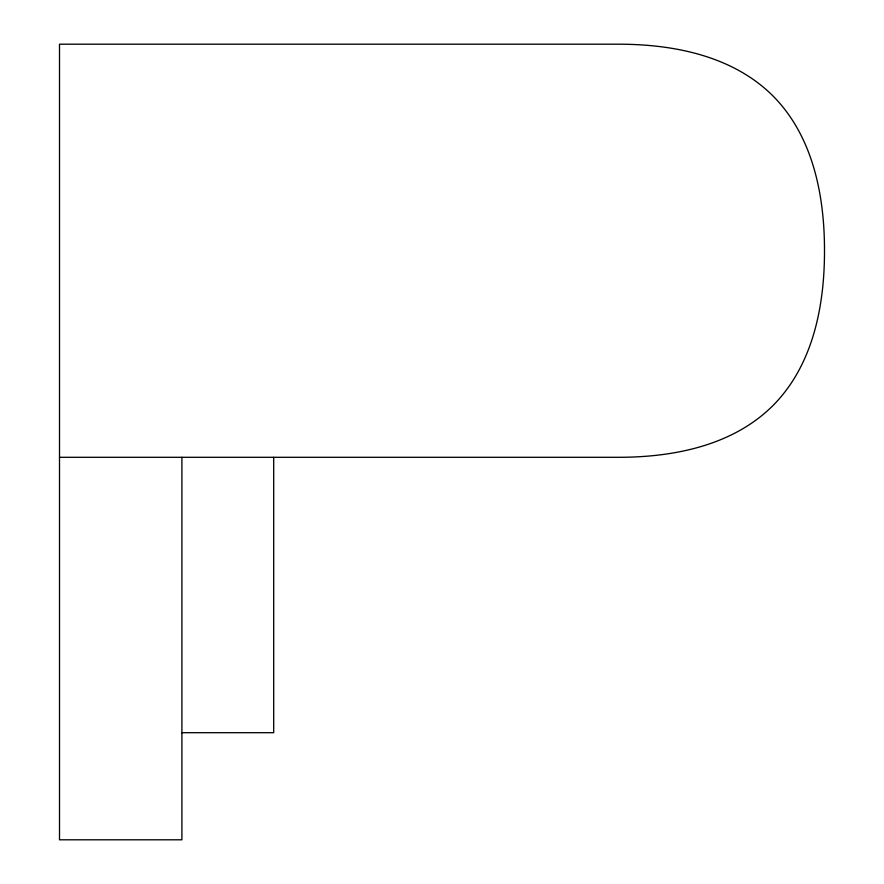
<?xml version="1.0" encoding="UTF-8"?>
<svg xmlns="http://www.w3.org/2000/svg" width="884" height="884" viewBox="0 0 884 884"><rect width="100%" height="100%" fill="white"/><g stroke="black" fill="none" stroke-linecap="round" stroke-linejoin="round"><path stroke-width="1.33" d="M59.504 457.304L617.949 457.304C672.956 457.371 732.493 445.879 772.859 405.668C813.081 365.291 824.573 305.765 824.496 250.747C824.573 195.74 813.081 136.213 772.859 95.837C732.493 55.626 672.956 44.123 617.949 44.2L59.504 44.2L59.504 839.8L181.905 839.8L181.905 457.304M181.905 732.703L273.697 732.703L273.697 457.304"/></g></svg>
